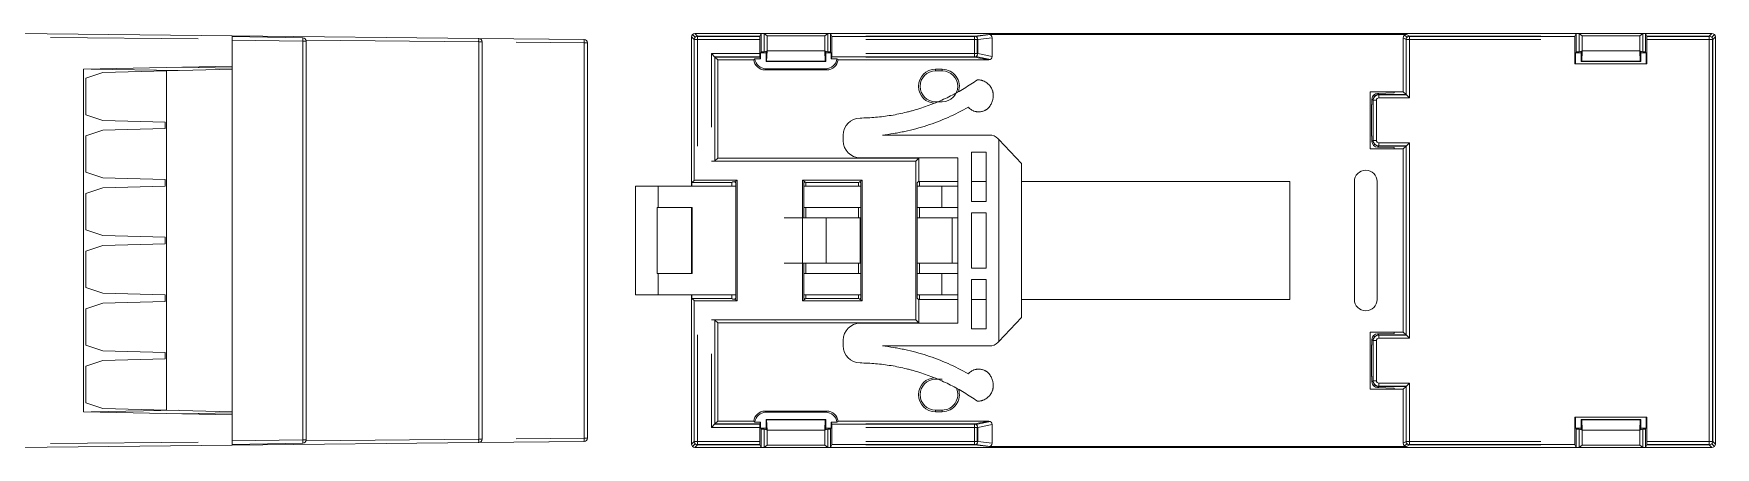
# Model space of a CAD drawing. Header units: millimetres. Extents: x 2133 to 2553, y 1029 to 1326.
# Drawn here: x 2280.3 to 2428.5, y 1117.2 to 1153.7 of the extents above; entities that cross this region are included whole.
import ezdxf

# ---------------------------------------------------------------- set-up
doc = ezdxf.new("R2010")
doc.units = ezdxf.units.MM
doc.layers.add('15', color=7, linetype='Continuous', true_color=0xffffff)

msp = doc.modelspace()

# ---------------------------------------------------------------- linework, layer by layer
at = {"layer": '15', "color": 7, "linetype": 'Continuous', "lineweight": 18}
for p, q in [((2278.815, 1153.709), (2297.815, 1153.51)), ((2297.815, 1153.51), (2319.519, 1153.282)), ((2297.815, 1153.51), (2297.815, 1153.21)), ((2297.815, 1153.439), (2304.021, 1153.33)), ((2297.815, 1153.139), (2297.815, 1153.21)), ((2297.815, 1150.833), (2297.815, 1153.21)), ((2297.815, 1153.139), (2297.815, 1150.563)), ((2304.315, 1153.03), (2304.315, 1117.887)), ((2319.519, 1153.282), (2328.819, 1153.185)), ((2319.815, 1152.983), (2319.815, 1117.935)), ((2329.115, 1152.885), (2329.115, 1118.032)), ((2338.265, 1140.259), (2338.265, 1153.409)), ((2338.265, 1153.409), (2338.265, 1140.259)), ((2344.665, 1153.709), (2338.565, 1153.709)), ((2344.415, 1153.709), (2338.565, 1153.709)), ((2344.293, 1153.175), (2344.293, 1151.943)), ((2344.298, 1153.474), (2344.415, 1153.709)), ((2344.415, 1153.709), (2344.415, 1152.009)), ((2344.927, 1153.499), (2344.665, 1153.709)), ((2344.665, 1153.709), (2350.265, 1153.709)), ((2344.665, 1153.709), (2344.665, 1152.109)), ((2344.927, 1153.499), (2350.003, 1153.499)), ((2344.927, 1152.182), (2344.927, 1153.499)), ((2350.265, 1153.709), (2350.003, 1153.499)), ((2350.003, 1152.182), (2350.003, 1153.499)), ((2416.465, 1153.709), (2350.265, 1153.709)), ((2350.265, 1152.109), (2350.265, 1153.709)), ((2350.515, 1153.709), (2350.632, 1153.474)), ((2350.515, 1152.009), (2350.515, 1153.709)), ((2416.215, 1153.709), (2350.515, 1153.709)), ((2350.637, 1153.175), (2350.637, 1151.943)), ((2363.195, 1153.474), (2364.457, 1153.639)), ((2364.457, 1153.639), (2401.267, 1153.639)), ((2364.765, 1153.341), (2364.765, 1151.693)), ((2400.967, 1153.339), (2400.967, 1148.579)), ((2416.093, 1151.044), (2416.093, 1153.175)), ((2416.215, 1153.709), (2416.098, 1153.474)), ((2416.215, 1152.009), (2416.215, 1153.709)), ((2422.065, 1153.709), (2416.465, 1153.709)), ((2416.465, 1153.709), (2416.727, 1153.499)), ((2416.465, 1152.109), (2416.465, 1153.709)), ((2416.727, 1152.182), (2416.727, 1153.499)), ((2421.803, 1153.499), (2416.727, 1153.499)), ((2421.803, 1153.499), (2422.065, 1153.709)), ((2421.803, 1152.182), (2421.803, 1153.499)), ((2428.165, 1153.709), (2422.065, 1153.709)), ((2422.065, 1153.709), (2422.065, 1152.109)), ((2422.432, 1153.474), (2422.315, 1153.709)), ((2422.315, 1153.709), (2422.315, 1152.009)), ((2428.165, 1153.709), (2422.315, 1153.709)), ((2422.437, 1153.175), (2422.437, 1151.044)), ((2428.465, 1117.509), (2428.465, 1153.409)), ((2428.465, 1117.509), (2428.465, 1153.409)), ((2340.33, 1151.644), (2340.03, 1151.943)), ((2340.33, 1151.644), (2340.577, 1151.397)), ((2343.747, 1151.397), (2340.577, 1151.397)), ((2340.577, 1142.721), (2340.577, 1151.397)), ((2343.847, 1151.496), (2343.747, 1151.397)), ((2343.847, 1151.496), (2344.347, 1151.496)), ((2344.298, 1151.644), (2344.347, 1151.496)), ((2344.347, 1152.009), (2344.84, 1152.009)), ((2344.347, 1152.009), (2344.347, 1151.496)), ((2344.665, 1152.109), (2344.415, 1152.109)), ((2344.665, 1152.109), (2344.84, 1152.151)), ((2344.84, 1151.257), (2344.84, 1152.151)), ((2344.84, 1151.257), (2344.888, 1151.271)), ((2344.84, 1151.257), (2350.09, 1151.257)), ((2344.888, 1151.271), (2344.927, 1152.182)), ((2350.042, 1151.271), (2344.888, 1151.271)), ((2344.927, 1152.182), (2350.003, 1152.182)), ((2350.003, 1152.182), (2350.042, 1151.271)), ((2350.042, 1151.271), (2350.09, 1151.257)), ((2350.09, 1152.151), (2350.265, 1152.109)), ((2350.09, 1152.151), (2350.09, 1151.257)), ((2350.09, 1152.009), (2350.583, 1152.009)), ((2350.515, 1152.109), (2350.265, 1152.109)), ((2350.583, 1151.496), (2350.583, 1152.009)), ((2350.632, 1151.644), (2350.583, 1151.496)), ((2350.583, 1151.496), (2351.083, 1151.496)), ((2351.183, 1151.397), (2351.083, 1151.496)), ((2364.459, 1151.397), (2351.183, 1151.397)), ((2364.459, 1151.397), (2363.195, 1151.644)), ((2416.64, 1152.009), (2416.147, 1152.009)), ((2416.147, 1151.044), (2416.147, 1152.009)), ((2416.465, 1152.109), (2416.215, 1152.109)), ((2416.64, 1152.151), (2416.465, 1152.109)), ((2416.64, 1152.151), (2416.64, 1151.257)), ((2416.688, 1151.271), (2416.64, 1151.257)), ((2421.89, 1151.257), (2416.64, 1151.257)), ((2416.727, 1152.182), (2416.688, 1151.271)), ((2416.688, 1151.271), (2421.842, 1151.271)), ((2421.803, 1152.182), (2416.727, 1152.182)), ((2421.842, 1151.271), (2421.803, 1152.182)), ((2421.89, 1151.257), (2421.842, 1151.271)), ((2422.065, 1152.109), (2421.89, 1152.151)), ((2421.89, 1151.257), (2421.89, 1152.151)), ((2422.383, 1152.009), (2421.89, 1152.009)), ((2422.315, 1152.109), (2422.065, 1152.109)), ((2422.383, 1152.009), (2422.383, 1151.044)), ((2297.815, 1150.833), (2284.715, 1150.559)), ((2284.715, 1120.359), (2284.715, 1150.559)), ((2286.402, 1150.264), (2284.915, 1149.765)), ((2284.915, 1146.553), (2284.915, 1149.765)), ((2285.38, 1150.573), (2293.062, 1150.439)), ((2292.015, 1150.411), (2286.402, 1150.264)), ((2292.015, 1150.411), (2297.815, 1150.563)), ((2292.015, 1150.411), (2292.015, 1120.506)), ((2293.315, 1150.739), (2297.815, 1150.66)), ((2293.315, 1150.739), (2293.315, 1150.739)), ((2297.815, 1150.563), (2297.815, 1120.354)), ((2344.74, 1150.509), (2350.19, 1150.509)), ((2344.839, 1150.609), (2350.091, 1150.609)), ((2359.765, 1150.559), (2360.365, 1150.559)), ((2359.765, 1150.419), (2360.365, 1150.419)), ((2422.437, 1151.044), (2416.093, 1151.044)), ((2398.057, 1148.579), (2398.057, 1143.539)), ((2398.057, 1148.579), (2400.165, 1148.579)), ((2400.165, 1148.469), (2398.702, 1148.434)), ((2400.165, 1148.579), (2400.967, 1148.579)), ((2400.165, 1148.469), (2400.165, 1148.579)), ((2400.967, 1148.579), (2401.214, 1148.332)), ((2401.514, 1148.032), (2401.214, 1148.332)), ((2359.765, 1147.698), (2360.365, 1147.698)), ((2398.215, 1147.46), (2398.176, 1147.459)), ((2398.215, 1147.42), (2398.176, 1147.459)), ((2398.176, 1147.459), (2398.176, 1144.659)), ((2398.215, 1147.922), (2398.215, 1147.42)), ((2286.402, 1146.053), (2284.915, 1146.553)), ((2286.402, 1146.053), (2291.915, 1145.909)), ((2291.915, 1145.329), (2286.402, 1145.184)), ((2291.915, 1145.329), (2291.915, 1145.909)), ((2286.402, 1145.184), (2284.915, 1144.685)), ((2284.915, 1144.685), (2284.915, 1141.473)), ((2351.634, 1144.259), (2351.634, 1144.757)), ((2355.081, 1144.759), (2364.534, 1144.759)), ((2365.334, 1144.368), (2365.259, 1144.447)), ((2365.334, 1126.549), (2365.334, 1144.368)), ((2365.334, 1144.368), (2367.334, 1142.259)), ((2398.215, 1144.697), (2398.176, 1144.659)), ((2398.176, 1144.659), (2398.215, 1144.658)), ((2398.215, 1144.697), (2398.215, 1144.195)), ((2400.967, 1143.539), (2401.214, 1143.786)), ((2401.514, 1144.085), (2401.214, 1143.786)), ((2340.03, 1142.459), (2358.039, 1142.459)), ((2340.33, 1142.474), (2340.577, 1142.721)), ((2358.301, 1142.721), (2340.577, 1142.721)), ((2353.134, 1142.759), (2361.734, 1142.759)), ((2358.301, 1142.721), (2358.039, 1142.459)), ((2358.039, 1142.459), (2358.039, 1128.459)), ((2358.301, 1142.721), (2358.301, 1140.695)), ((2361.734, 1142.759), (2361.734, 1128.159)), ((2362.934, 1138.909), (2362.934, 1143.259)), ((2362.934, 1143.259), (2364.234, 1143.259)), ((2364.234, 1138.909), (2364.234, 1143.259)), ((2367.334, 1142.259), (2367.334, 1128.659)), ((2400.165, 1143.539), (2398.057, 1143.539)), ((2398.702, 1143.684), (2400.165, 1143.648)), ((2400.165, 1143.648), (2400.165, 1143.539)), ((2400.967, 1143.539), (2400.165, 1143.539)), ((2400.967, 1143.539), (2400.967, 1127.379)), ((2284.915, 1141.473), (2286.402, 1140.973)), ((2286.402, 1140.973), (2291.915, 1140.829)), ((2291.915, 1140.249), (2291.915, 1140.829)), ((2338.499, 1140.762), (2338.3, 1140.562)), ((2342.291, 1140.772), (2338.799, 1140.772)), ((2342.291, 1140.772), (2342.087, 1140.636)), ((2342.291, 1130.146), (2342.291, 1140.772)), ((2348.039, 1130.146), (2348.039, 1140.772)), ((2353.291, 1140.772), (2348.039, 1140.772)), ((2348.039, 1140.772), (2348.242, 1140.636)), ((2353.291, 1140.772), (2353.087, 1140.636)), ((2353.291, 1130.146), (2353.291, 1140.772)), ((2284.915, 1139.605), (2286.402, 1140.104)), ((2284.915, 1136.393), (2284.915, 1139.605)), ((2291.915, 1140.249), (2286.402, 1140.104)), ((2333.334, 1130.659), (2333.334, 1140.259)), ((2333.334, 1140.259), (2335.334, 1140.259)), ((2342.176, 1140.259), (2335.334, 1140.259)), ((2338.3, 1140.562), (2341.831, 1140.562)), ((2338.3, 1140.562), (2338.3, 1140.259)), ((2341.831, 1140.562), (2341.905, 1140.636)), ((2341.831, 1140.562), (2341.831, 1140.259)), ((2342.087, 1140.636), (2341.905, 1140.636)), ((2342.175, 1140.548), (2342.087, 1140.636)), ((2342.175, 1140.548), (2342.175, 1130.369)), ((2348.154, 1140.548), (2348.242, 1140.636)), ((2348.154, 1140.548), (2348.154, 1137.459)), ((2353.175, 1140.259), (2348.154, 1140.259)), ((2348.354, 1140.562), (2348.242, 1140.636)), ((2348.354, 1140.562), (2352.976, 1140.562)), ((2348.354, 1140.562), (2348.354, 1140.259)), ((2352.976, 1140.562), (2353.087, 1140.636)), ((2352.976, 1140.562), (2352.976, 1140.259)), ((2353.175, 1140.548), (2353.087, 1140.636)), ((2353.175, 1140.548), (2353.175, 1130.369)), ((2358.301, 1140.695), (2358.154, 1140.548)), ((2358.154, 1140.548), (2358.154, 1130.369)), ((2360.334, 1140.259), (2358.154, 1140.259)), ((2358.301, 1140.659), (2358.301, 1140.695)), ((2358.301, 1140.659), (2361.734, 1140.659)), ((2358.354, 1140.659), (2358.354, 1140.259)), ((2360.334, 1140.259), (2361.734, 1140.259)), ((2360.334, 1138.359), (2360.334, 1140.259)), ((2362.934, 1140.659), (2364.234, 1140.659)), ((2367.334, 1140.659), (2390.965, 1140.659)), ((2390.965, 1130.259), (2390.965, 1140.659)), ((2396.665, 1130.259), (2396.665, 1140.659)), ((2398.665, 1140.659), (2398.665, 1130.259)), ((2335.234, 1138.359), (2335.234, 1132.559)), ((2335.334, 1138.359), (2335.234, 1138.359)), ((2338.334, 1138.359), (2335.334, 1138.359)), ((2338.265, 1132.559), (2338.265, 1138.358)), ((2338.265, 1138.358), (2338.265, 1132.559)), ((2338.3, 1138.359), (2338.3, 1132.559)), ((2338.334, 1132.559), (2338.334, 1138.359)), ((2353.175, 1138.359), (2348.154, 1138.359)), ((2348.354, 1138.359), (2348.354, 1137.459)), ((2352.976, 1138.359), (2352.976, 1137.459)), ((2360.334, 1138.359), (2358.154, 1138.359)), ((2358.354, 1138.359), (2358.354, 1137.459)), ((2360.334, 1138.359), (2361.734, 1138.359)), ((2364.234, 1138.909), (2362.934, 1138.909)), ((2364.234, 1137.909), (2362.934, 1137.909)), ((2362.934, 1133.009), (2362.934, 1137.909)), ((2364.234, 1133.009), (2364.234, 1137.909)), ((2284.915, 1136.393), (2286.402, 1135.893)), ((2350.146, 1137.459), (2346.434, 1137.459)), ((2350.146, 1137.459), (2350.146, 1133.459)), ((2353.134, 1137.459), (2350.146, 1137.459)), ((2353.175, 1137.459), (2353.134, 1137.459)), ((2353.134, 1133.459), (2353.134, 1137.459)), ((2361.234, 1137.459), (2358.154, 1137.459)), ((2361.234, 1133.459), (2361.234, 1137.459)), ((2361.234, 1137.459), (2361.734, 1137.459)), ((2286.402, 1135.024), (2284.915, 1134.525)), ((2286.402, 1135.893), (2291.915, 1135.749)), ((2291.915, 1135.169), (2286.402, 1135.024)), ((2291.915, 1135.169), (2291.915, 1135.749)), ((2284.915, 1134.525), (2284.915, 1131.313)), ((2350.146, 1133.459), (2346.434, 1133.459)), ((2348.154, 1133.459), (2348.154, 1130.369)), ((2348.354, 1133.459), (2348.354, 1132.559)), ((2353.134, 1133.459), (2350.146, 1133.459)), ((2352.976, 1133.459), (2352.976, 1132.559)), ((2353.175, 1133.459), (2353.134, 1133.459)), ((2361.234, 1133.459), (2358.154, 1133.459)), ((2358.354, 1133.459), (2358.354, 1132.559)), ((2361.234, 1133.459), (2361.734, 1133.459)), ((2335.334, 1132.559), (2335.234, 1132.559)), ((2338.334, 1132.559), (2335.334, 1132.559)), ((2353.175, 1132.559), (2348.154, 1132.559)), ((2360.334, 1132.559), (2358.154, 1132.559)), ((2360.334, 1132.559), (2360.334, 1130.659)), ((2360.334, 1132.559), (2361.734, 1132.559)), ((2364.234, 1133.009), (2362.934, 1133.009)), ((2364.234, 1132.009), (2362.934, 1132.009)), ((2362.934, 1132.009), (2362.934, 1127.659)), ((2364.234, 1132.009), (2364.234, 1127.659)), ((2284.915, 1131.313), (2286.402, 1130.813)), ((2291.915, 1130.669), (2286.402, 1130.813)), ((2291.915, 1130.089), (2291.915, 1130.669)), ((2333.334, 1130.659), (2335.334, 1130.659)), ((2342.176, 1130.659), (2335.334, 1130.659)), ((2338.265, 1117.509), (2338.265, 1130.659)), ((2338.265, 1130.659), (2338.265, 1117.509)), ((2338.3, 1130.659), (2338.3, 1130.355)), ((2341.831, 1130.659), (2341.831, 1130.355)), ((2353.175, 1130.659), (2348.154, 1130.659)), ((2348.354, 1130.659), (2348.354, 1130.355)), ((2352.976, 1130.659), (2352.976, 1130.355)), ((2360.334, 1130.659), (2358.154, 1130.659)), ((2358.354, 1130.659), (2358.354, 1130.259)), ((2360.334, 1130.659), (2361.734, 1130.659)), ((2286.402, 1129.944), (2284.915, 1129.445)), ((2284.915, 1129.445), (2284.915, 1126.233)), ((2286.402, 1129.944), (2291.915, 1130.089)), ((2338.3, 1130.355), (2341.831, 1130.355)), ((2338.499, 1130.156), (2338.3, 1130.355)), ((2342.291, 1130.146), (2338.799, 1130.146)), ((2341.831, 1130.355), (2341.905, 1130.281)), ((2342.087, 1130.281), (2341.905, 1130.281)), ((2342.175, 1130.369), (2342.087, 1130.281)), ((2342.087, 1130.281), (2342.291, 1130.146)), ((2348.039, 1130.146), (2348.242, 1130.281)), ((2353.291, 1130.146), (2348.039, 1130.146)), ((2348.154, 1130.369), (2348.242, 1130.281)), ((2348.354, 1130.355), (2348.242, 1130.281)), ((2348.354, 1130.355), (2352.976, 1130.355)), ((2352.976, 1130.355), (2353.087, 1130.281)), ((2353.175, 1130.369), (2353.087, 1130.281)), ((2353.087, 1130.281), (2353.291, 1130.146)), ((2358.154, 1130.369), (2358.301, 1130.222)), ((2358.301, 1130.222), (2358.301, 1130.259)), ((2358.301, 1130.259), (2361.734, 1130.259)), ((2358.301, 1130.222), (2358.301, 1128.197)), ((2362.934, 1130.259), (2364.234, 1130.259)), ((2367.334, 1130.259), (2390.965, 1130.259)), ((2340.03, 1128.459), (2358.039, 1128.459)), ((2340.33, 1128.444), (2340.577, 1128.197)), ((2340.577, 1119.521), (2340.577, 1128.197)), ((2358.301, 1128.197), (2340.577, 1128.197)), ((2353.134, 1128.159), (2361.734, 1128.159)), ((2358.301, 1128.197), (2358.039, 1128.459)), ((2362.934, 1127.659), (2364.234, 1127.659)), ((2365.334, 1126.549), (2367.334, 1128.659)), ((2284.915, 1126.233), (2286.402, 1125.733)), ((2351.634, 1126.659), (2351.634, 1126.16)), ((2355.081, 1126.159), (2364.534, 1126.159)), ((2365.334, 1126.549), (2365.259, 1126.471)), ((2398.057, 1127.379), (2400.165, 1127.379)), ((2398.057, 1127.379), (2398.057, 1122.339)), ((2398.215, 1126.26), (2398.176, 1126.259)), ((2398.176, 1126.259), (2398.176, 1123.459)), ((2398.215, 1126.22), (2398.176, 1126.259)), ((2398.215, 1126.722), (2398.215, 1126.22)), ((2400.165, 1127.269), (2398.702, 1127.234)), ((2400.165, 1127.379), (2400.967, 1127.379)), ((2400.165, 1127.269), (2400.165, 1127.379)), ((2400.967, 1127.379), (2401.214, 1127.132)), ((2401.514, 1126.832), (2401.214, 1127.132)), ((2286.402, 1124.864), (2284.915, 1124.365)), ((2291.915, 1125.589), (2286.402, 1125.733)), ((2286.402, 1124.864), (2291.915, 1125.009)), ((2291.915, 1125.009), (2291.915, 1125.589)), ((2284.915, 1124.365), (2284.915, 1121.153)), ((2360.365, 1123.219), (2359.765, 1123.219)), ((2398.215, 1123.497), (2398.176, 1123.459)), ((2398.176, 1123.459), (2398.215, 1123.458)), ((2398.215, 1123.497), (2398.215, 1122.995)), ((2400.165, 1122.339), (2398.057, 1122.339)), ((2398.702, 1122.484), (2400.165, 1122.448)), ((2400.165, 1122.448), (2400.165, 1122.339)), ((2400.967, 1122.339), (2400.165, 1122.339)), ((2400.967, 1122.339), (2401.214, 1122.586)), ((2400.967, 1122.339), (2400.967, 1117.578)), ((2401.514, 1122.885), (2401.214, 1122.586)), ((2297.815, 1120.084), (2284.715, 1120.359)), ((2284.915, 1121.153), (2286.402, 1120.653)), ((2285.38, 1120.345), (2293.062, 1120.479)), ((2286.402, 1120.653), (2292.015, 1120.506)), ((2297.815, 1120.354), (2292.015, 1120.506)), ((2293.315, 1120.179), (2297.815, 1120.258)), ((2293.315, 1120.178), (2293.315, 1120.179)), ((2297.815, 1120.354), (2297.815, 1117.779)), ((2297.815, 1117.708), (2297.815, 1120.084)), ((2350.19, 1120.408), (2344.74, 1120.408)), ((2344.839, 1120.309), (2350.091, 1120.309)), ((2359.765, 1120.498), (2360.365, 1120.498)), ((2359.765, 1120.359), (2360.365, 1120.359)), ((2340.03, 1118.974), (2340.33, 1119.274)), ((2340.33, 1119.274), (2340.577, 1119.521)), ((2343.747, 1119.521), (2340.577, 1119.521)), ((2343.847, 1119.421), (2343.747, 1119.521)), ((2343.847, 1119.421), (2344.347, 1119.421)), ((2344.293, 1117.743), (2344.293, 1118.974)), ((2344.347, 1119.421), (2344.298, 1119.274)), ((2344.347, 1118.909), (2344.347, 1119.421)), ((2344.347, 1118.909), (2344.84, 1118.909)), ((2344.415, 1117.209), (2344.415, 1118.909)), ((2344.415, 1118.809), (2344.665, 1118.809)), ((2344.665, 1118.809), (2344.84, 1118.767)), ((2344.665, 1117.209), (2344.665, 1118.809)), ((2344.84, 1119.66), (2344.84, 1118.767)), ((2344.84, 1119.66), (2344.888, 1119.647)), ((2344.84, 1119.66), (2350.09, 1119.66)), ((2344.888, 1119.647), (2344.927, 1118.736)), ((2350.042, 1119.647), (2344.888, 1119.647)), ((2344.927, 1118.736), (2350.003, 1118.736)), ((2344.927, 1118.736), (2344.927, 1117.418)), ((2350.003, 1118.736), (2350.042, 1119.647)), ((2350.003, 1118.736), (2350.003, 1117.418)), ((2350.042, 1119.647), (2350.09, 1119.66)), ((2350.09, 1118.767), (2350.09, 1119.66)), ((2350.09, 1118.909), (2350.583, 1118.909)), ((2350.09, 1118.767), (2350.265, 1118.809)), ((2350.265, 1118.809), (2350.515, 1118.809)), ((2350.265, 1118.809), (2350.265, 1117.209)), ((2350.515, 1118.909), (2350.515, 1117.209)), ((2350.583, 1119.421), (2351.083, 1119.421)), ((2350.632, 1119.274), (2350.583, 1119.421)), ((2350.583, 1119.421), (2350.583, 1118.909)), ((2350.637, 1118.974), (2350.637, 1117.743)), ((2351.183, 1119.521), (2351.083, 1119.421)), ((2364.459, 1119.521), (2351.183, 1119.521)), ((2363.195, 1119.274), (2364.459, 1119.521)), ((2364.765, 1117.576), (2364.765, 1119.225)), ((2416.093, 1117.743), (2416.093, 1119.873)), ((2422.437, 1119.873), (2416.093, 1119.873)), ((2416.147, 1119.873), (2416.147, 1118.909)), ((2416.64, 1118.909), (2416.147, 1118.909)), ((2416.215, 1118.909), (2416.215, 1117.209)), ((2416.215, 1118.809), (2416.465, 1118.809)), ((2416.64, 1118.767), (2416.465, 1118.809)), ((2416.465, 1118.809), (2416.465, 1117.209)), ((2421.89, 1119.66), (2416.64, 1119.66)), ((2416.64, 1118.767), (2416.64, 1119.66)), ((2416.688, 1119.647), (2416.64, 1119.66)), ((2416.727, 1118.736), (2416.688, 1119.647)), ((2416.688, 1119.647), (2421.842, 1119.647)), ((2416.727, 1118.736), (2416.727, 1117.418)), ((2421.803, 1118.736), (2416.727, 1118.736)), ((2421.842, 1119.647), (2421.803, 1118.736)), ((2421.803, 1118.736), (2421.803, 1117.418)), ((2421.89, 1119.66), (2421.842, 1119.647)), ((2421.89, 1119.66), (2421.89, 1118.767)), ((2422.383, 1118.909), (2421.89, 1118.909)), ((2422.065, 1118.809), (2421.89, 1118.767)), ((2422.065, 1117.209), (2422.065, 1118.809)), ((2422.065, 1118.809), (2422.315, 1118.809)), ((2422.315, 1117.209), (2422.315, 1118.909)), ((2422.383, 1118.909), (2422.383, 1119.873)), ((2422.437, 1117.743), (2422.437, 1119.873)), ((2297.815, 1117.408), (2278.815, 1117.209)), ((2297.815, 1117.708), (2297.815, 1117.779)), ((2297.815, 1117.708), (2297.815, 1117.408)), ((2319.519, 1117.635), (2297.815, 1117.408)), ((2304.021, 1117.587), (2297.815, 1117.479)), ((2328.819, 1117.732), (2319.519, 1117.635)), ((2338.565, 1117.209), (2344.665, 1117.209)), ((2338.565, 1117.209), (2344.415, 1117.209)), ((2344.298, 1117.443), (2344.415, 1117.209)), ((2344.927, 1117.418), (2344.665, 1117.209)), ((2344.665, 1117.209), (2350.265, 1117.209)), ((2344.927, 1117.418), (2350.003, 1117.418)), ((2350.265, 1117.209), (2350.003, 1117.418)), ((2350.265, 1117.209), (2416.465, 1117.209)), ((2350.515, 1117.209), (2350.632, 1117.443)), ((2350.515, 1117.209), (2416.215, 1117.209)), ((2364.457, 1117.279), (2363.195, 1117.443)), ((2364.457, 1117.279), (2401.267, 1117.279)), ((2416.215, 1117.209), (2416.098, 1117.443)), ((2416.465, 1117.209), (2416.727, 1117.418)), ((2422.065, 1117.209), (2416.465, 1117.209)), ((2421.803, 1117.418), (2416.727, 1117.418)), ((2421.803, 1117.418), (2422.065, 1117.209)), ((2422.065, 1117.209), (2428.165, 1117.209)), ((2422.432, 1117.443), (2422.315, 1117.209)), ((2422.315, 1117.209), (2428.165, 1117.209))]:
    msp.add_line(p, q, dxfattribs=at)
at = {"layer": '15', "color": 7, "linetype": 'Continuous', "lineweight": 13}
for p, q in [((2294.816, 1153.241), (2281.815, 1153.377)), ((2297.815, 1153.51), (2319.519, 1153.282)), ((2297.815, 1153.439), (2304.021, 1153.33)), ((2304.021, 1153.03), (2297.815, 1153.139)), ((2304.021, 1117.887), (2304.021, 1153.03)), ((2304.315, 1153.03), (2304.021, 1153.03)), ((2319.52, 1152.983), (2304.294, 1153.142)), ((2304.315, 1117.887), (2304.315, 1153.03)), ((2319.52, 1152.983), (2319.815, 1152.983)), ((2319.52, 1117.935), (2319.52, 1152.983)), ((2319.522, 1153.282), (2328.819, 1153.185)), ((2319.815, 1117.935), (2319.815, 1152.983)), ((2328.821, 1152.885), (2322.815, 1152.948)), ((2328.821, 1118.032), (2328.821, 1152.885)), ((2329.115, 1152.885), (2328.821, 1152.885)), ((2329.115, 1118.032), (2329.115, 1152.885)), ((2338.499, 1153.175), (2338.265, 1153.409)), ((2338.587, 1153.386), (2338.353, 1153.621)), ((2338.499, 1143.762), (2338.499, 1153.175)), ((2338.799, 1153.175), (2338.499, 1153.175)), ((2338.509, 1153.175), (2338.509, 1140.764)), ((2338.565, 1153.709), (2338.799, 1153.474)), ((2338.799, 1153.474), (2344.298, 1153.474)), ((2338.799, 1153.175), (2338.799, 1153.474)), ((2344.297, 1153.464), (2338.799, 1153.464)), ((2344.293, 1153.175), (2338.799, 1153.175)), ((2338.799, 1153.175), (2338.799, 1143.772)), ((2363.195, 1153.464), (2350.633, 1153.464)), ((2353.632, 1153.474), (2363.195, 1153.474)), ((2363.195, 1153.175), (2353.637, 1153.175)), ((2363.195, 1153.175), (2363.195, 1153.474)), ((2363.485, 1153.175), (2363.195, 1153.175)), ((2363.195, 1151.943), (2363.195, 1153.175)), ((2364.579, 1153.615), (2363.309, 1153.449)), ((2363.425, 1151.943), (2363.425, 1153.175)), ((2364.765, 1153.341), (2363.485, 1153.175)), ((2363.485, 1153.175), (2363.485, 1151.943)), ((2401.214, 1153.175), (2400.967, 1153.339)), ((2401.32, 1153.403), (2401.073, 1153.568)), ((2401.214, 1148.332), (2401.214, 1153.175)), ((2401.514, 1153.175), (2401.214, 1153.175)), ((2401.229, 1153.175), (2401.229, 1148.317)), ((2401.267, 1153.639), (2401.514, 1153.474)), ((2401.514, 1153.175), (2401.514, 1153.474)), ((2401.514, 1153.474), (2413.098, 1153.474)), ((2416.097, 1153.464), (2401.514, 1153.464)), ((2413.093, 1153.175), (2401.514, 1153.175)), ((2401.514, 1153.175), (2401.514, 1148.032)), ((2422.432, 1153.474), (2427.931, 1153.474)), ((2427.931, 1153.464), (2422.433, 1153.464)), ((2427.931, 1153.175), (2422.437, 1153.175)), ((2427.931, 1153.474), (2428.165, 1153.709)), ((2427.931, 1153.175), (2427.931, 1153.474)), ((2427.931, 1153.175), (2428.231, 1153.175)), ((2427.931, 1117.743), (2427.931, 1153.175)), ((2428.143, 1153.386), (2428.377, 1153.621)), ((2428.22, 1153.175), (2428.22, 1117.743)), ((2428.465, 1153.409), (2428.231, 1153.175)), ((2428.231, 1153.175), (2428.231, 1117.743)), ((2340.03, 1145.459), (2340.03, 1151.943)), ((2340.03, 1151.943), (2344.293, 1151.943)), ((2340.315, 1151.659), (2344.296, 1151.659)), ((2340.315, 1142.47), (2340.315, 1151.659)), ((2344.298, 1151.644), (2340.33, 1151.644)), ((2340.33, 1151.644), (2340.33, 1145.474)), ((2350.634, 1151.659), (2363.195, 1151.659)), ((2363.195, 1151.644), (2353.632, 1151.644)), ((2353.637, 1151.943), (2363.195, 1151.943)), ((2363.485, 1151.943), (2363.195, 1151.943)), ((2363.195, 1151.943), (2363.195, 1151.644)), ((2363.326, 1151.678), (2364.599, 1151.429)), ((2363.485, 1151.943), (2364.765, 1151.693)), ((2344.839, 1150.609), (2344.74, 1150.509)), ((2350.19, 1150.509), (2350.091, 1150.609)), ((2359.765, 1150.559), (2359.765, 1150.419)), ((2360.365, 1150.419), (2360.365, 1150.559)), ((2398.357, 1148.279), (2398.451, 1148.185)), ((2398.702, 1148.434), (2398.804, 1148.332)), ((2398.804, 1148.332), (2401.214, 1148.332)), ((2398.804, 1148.032), (2398.804, 1148.332)), ((2398.804, 1148.317), (2401.229, 1148.317)), ((2398.305, 1147.832), (2398.215, 1147.922)), ((2398.604, 1147.832), (2398.305, 1147.832)), ((2398.305, 1144.285), (2398.305, 1147.832)), ((2398.319, 1147.832), (2398.319, 1144.285)), ((2398.604, 1147.832), (2398.604, 1144.285)), ((2401.514, 1148.032), (2398.804, 1148.032)), ((2398.215, 1144.195), (2398.305, 1144.285)), ((2398.604, 1144.285), (2398.305, 1144.285)), ((2398.451, 1143.932), (2398.357, 1143.839)), ((2398.804, 1143.786), (2398.702, 1143.684)), ((2398.804, 1144.085), (2401.514, 1144.085)), ((2398.804, 1144.085), (2398.804, 1143.786)), ((2398.804, 1143.801), (2401.229, 1143.801)), ((2401.214, 1143.786), (2398.804, 1143.786)), ((2401.214, 1127.132), (2401.214, 1143.786)), ((2401.229, 1143.801), (2401.229, 1127.117)), ((2401.514, 1144.085), (2401.514, 1126.832)), ((2333.334, 1140.259), (2333.334, 1130.659)), ((2335.334, 1140.259), (2335.334, 1138.359)), ((2335.334, 1132.559), (2335.334, 1130.659)), ((2338.509, 1130.153), (2338.509, 1117.743)), ((2340.315, 1119.259), (2340.315, 1128.448)), ((2338.499, 1117.743), (2338.499, 1127.156)), ((2338.799, 1127.146), (2338.799, 1117.743)), ((2398.305, 1126.632), (2398.215, 1126.722)), ((2398.305, 1123.085), (2398.305, 1126.632)), ((2398.604, 1126.632), (2398.305, 1126.632)), ((2398.319, 1126.632), (2398.319, 1123.085)), ((2398.357, 1127.079), (2398.451, 1126.985)), ((2398.604, 1126.632), (2398.604, 1123.085)), ((2398.702, 1127.234), (2398.804, 1127.132)), ((2398.804, 1127.132), (2401.214, 1127.132)), ((2398.804, 1126.832), (2398.804, 1127.132)), ((2398.804, 1127.117), (2401.229, 1127.117)), ((2401.514, 1126.832), (2398.804, 1126.832)), ((2340.03, 1118.974), (2340.03, 1125.459)), ((2340.33, 1125.444), (2340.33, 1119.274)), ((2398.215, 1122.995), (2398.305, 1123.085)), ((2398.604, 1123.085), (2398.305, 1123.085)), ((2398.451, 1122.732), (2398.357, 1122.639)), ((2398.804, 1122.586), (2398.702, 1122.484)), ((2398.804, 1122.885), (2401.514, 1122.885)), ((2398.804, 1122.885), (2398.804, 1122.586)), ((2398.804, 1122.601), (2401.229, 1122.601)), ((2401.214, 1122.586), (2398.804, 1122.586)), ((2401.214, 1117.743), (2401.214, 1122.586)), ((2401.229, 1122.601), (2401.229, 1117.743)), ((2401.514, 1122.885), (2401.514, 1117.743)), ((2344.74, 1120.408), (2344.839, 1120.309)), ((2350.091, 1120.309), (2350.19, 1120.408)), ((2359.765, 1120.498), (2359.765, 1120.359)), ((2360.365, 1120.359), (2360.365, 1120.498)), ((2344.293, 1118.974), (2340.03, 1118.974)), ((2340.315, 1119.259), (2344.296, 1119.259)), ((2340.33, 1119.274), (2344.298, 1119.274)), ((2363.195, 1119.259), (2350.634, 1119.259)), ((2353.632, 1119.274), (2363.195, 1119.274)), ((2363.195, 1118.974), (2353.637, 1118.974)), ((2363.195, 1119.274), (2363.195, 1118.974)), ((2363.195, 1117.743), (2363.195, 1118.974)), ((2363.195, 1118.974), (2363.485, 1118.974)), ((2364.599, 1119.488), (2363.326, 1119.239)), ((2363.425, 1118.974), (2363.425, 1117.743)), ((2364.765, 1119.225), (2363.485, 1118.974)), ((2363.485, 1118.974), (2363.485, 1117.743)), ((2278.815, 1117.209), (2297.815, 1117.408)), ((2281.815, 1117.54), (2294.816, 1117.676)), ((2297.815, 1117.779), (2304.021, 1117.887)), ((2297.815, 1117.408), (2319.519, 1117.635)), ((2297.815, 1117.479), (2304.021, 1117.587)), ((2304.315, 1117.887), (2304.021, 1117.887)), ((2304.294, 1117.776), (2319.52, 1117.935)), ((2319.52, 1117.935), (2319.815, 1117.935)), ((2319.522, 1117.635), (2328.819, 1117.732)), ((2322.815, 1117.969), (2328.821, 1118.032)), ((2329.115, 1118.032), (2328.821, 1118.032)), ((2338.265, 1117.509), (2338.499, 1117.743)), ((2338.587, 1117.531), (2338.353, 1117.297)), ((2338.499, 1117.743), (2338.799, 1117.743)), ((2338.799, 1117.443), (2338.565, 1117.209)), ((2338.799, 1117.743), (2344.293, 1117.743)), ((2338.799, 1117.443), (2338.799, 1117.743)), ((2338.799, 1117.453), (2344.297, 1117.453)), ((2344.298, 1117.443), (2338.799, 1117.443)), ((2350.633, 1117.453), (2363.195, 1117.453)), ((2363.195, 1117.443), (2353.632, 1117.443)), ((2353.637, 1117.743), (2363.195, 1117.743)), ((2363.195, 1117.443), (2363.195, 1117.743)), ((2363.195, 1117.743), (2363.485, 1117.743)), ((2364.579, 1117.303), (2363.309, 1117.468)), ((2363.485, 1117.743), (2364.765, 1117.576)), ((2400.967, 1117.578), (2401.214, 1117.743)), ((2401.32, 1117.514), (2401.073, 1117.349)), ((2401.514, 1117.743), (2401.214, 1117.743)), ((2401.514, 1117.443), (2401.267, 1117.279)), ((2401.514, 1117.743), (2413.093, 1117.743)), ((2401.514, 1117.743), (2401.514, 1117.443)), ((2401.514, 1117.453), (2416.097, 1117.453)), ((2413.098, 1117.443), (2401.514, 1117.443)), ((2427.931, 1117.443), (2422.432, 1117.443)), ((2422.433, 1117.453), (2427.931, 1117.453)), ((2422.437, 1117.743), (2427.931, 1117.743)), ((2427.931, 1117.743), (2427.931, 1117.443)), ((2427.931, 1117.743), (2428.231, 1117.743)), ((2428.165, 1117.209), (2427.931, 1117.443)), ((2428.143, 1117.531), (2428.377, 1117.297)), ((2428.231, 1117.743), (2428.465, 1117.509))]:
    msp.add_line(p, q, dxfattribs=at)
at = {"layer": '15', "color": 7, "linetype": 'Continuous', "lineweight": 18}
for centre, radius, start, end in [((2304.015, 1153.03), 0.3, 0, 89), ((2319.515, 1152.983), 0.3, 0, 89.4), ((2328.815, 1152.885), 0.3, 0, 89.4), ((2359.765, 1149.059), 1.5, 90, 270), ((2359.765, 1149.059), 1.36, 90, 270), ((2360.365, 1149.059), 1.5, 341.0578, 90), ((2360.365, 1149.059), 1.36, 270, 90), ((2353.134, 1144.757), 1.5, 90.66317, 180), ((2353.134, 1144.259), 1.5, 180, 270), ((2364.534, 1143.759), 1, 43.47181, 90), ((2397.665, 1140.659), 1, 0, 180), ((2397.665, 1130.259), 1, 180, 0), ((2353.134, 1126.659), 1.5, 90, 180), ((2353.134, 1126.16), 1.5, 180, 269.33683), ((2364.534, 1127.159), 1, 270, 316.52819), ((2359.765, 1121.859), 1.5, 90, 270), ((2359.765, 1121.859), 1.36, 90, 270), ((2360.365, 1121.859), 1.36, 270, 24.55875), ((2360.365, 1121.859), 1.5, 270, 18.51752), ((2304.015, 1117.887), 0.3, 271, 0), ((2319.515, 1117.935), 0.3, 270.6, 0), ((2328.815, 1118.032), 0.3, 270.6, 0)]:
    msp.add_arc(centre, radius, start, end, dxfattribs=at)
at = {"layer": '15', "color": 7, "linetype": 'Continuous', "lineweight": 13}
for centre, major_axis, ratio, start_param, end_param in [((2304.015, 1153.03), (-0.005, -0.3), 0.0174497, 1.5711009, 3.1415927), ((2319.515, 1152.983), (-0.003, -0.3), 0.0139614, 1.5709425, 3.1415927), ((2328.815, 1152.885), (-0.003, -0.3), 0.0174514, 1.5709791, 3.1415927), ((2338.799, 1153.175), (-0.212, -0.212), 0.9987828, 3.9275998, 5.4971782), ((2363.195, 1153.175), (0.039, -0.297), 0.9653768, 1.4456402, 3.0074037), ((2401.514, 1153.175), (0.166, 0.25), 0.9980229, 0.5886817, 2.1576515), ((2427.931, 1153.175), (-0.212, 0.212), 0.9987828, 3.9275998, 5.4971782), ((2363.195, 1151.943), (0.058, 0.294), 0.9646906, 3.3416285, 4.8988789), ((2398.804, 1147.832), (0.354, 0.354), 0.9994559, 0.7867677, 2.354825), ((2398.82, 1147.816), (0.355, -0.355), 0.9972647, 2.3873279, 3.8958574), ((2398.804, 1147.832), (0.142, -0.142), 0.9972647, 2.357564, 3.9256213), ((2398.804, 1144.286), (-0.354, 0.354), 0.9994559, 0.7867677, 2.354825), ((2398.82, 1144.301), (0.355, 0.355), 0.9972647, 2.3873279, 3.8958574), ((2398.804, 1144.286), (0.142, 0.142), 0.9972647, 2.357564, 3.9256213), ((2398.804, 1126.632), (0.354, 0.354), 0.9994559, 0.7867677, 2.354825), ((2398.82, 1126.616), (0.355, -0.355), 0.9972647, 2.3873279, 3.8958574), ((2398.804, 1126.632), (0.142, -0.142), 0.9972647, 2.357564, 3.9256213), ((2398.804, 1123.086), (-0.354, 0.354), 0.9994559, 0.7867677, 2.354825), ((2398.82, 1123.101), (0.355, 0.355), 0.9972647, 2.3873279, 3.8958574), ((2398.804, 1123.086), (0.142, 0.142), 0.9972647, 2.357564, 3.9256213), ((2363.195, 1118.974), (-0.058, 0.294), 0.9646906, 4.5258991, 6.0831494), ((2304.015, 1117.887), (0.005, -0.3), 0.0174497, 0, 1.5704917), ((2319.515, 1117.935), (0.003, -0.3), 0.0139614, 0, 1.5706501), ((2328.815, 1118.032), (0.003, -0.3), 0.0174514, 0, 1.5706136), ((2338.799, 1117.743), (0.212, -0.212), 0.9987828, 3.9275998, 5.4971782), ((2363.195, 1117.743), (-0.039, -0.297), 0.9653768, 0.134189, 1.6959525), ((2401.514, 1117.743), (0.166, -0.25), 0.9980229, 4.1255338, 5.6945036), ((2427.931, 1117.743), (0.212, 0.212), 0.9987828, 3.9275998, 5.4971782)]:
    msp.add_ellipse(centre, major_axis=major_axis, ratio=ratio, start_param=start_param, end_param=end_param, dxfattribs=at)
at = {"layer": '15', "color": 7, "linetype": 'Continuous', "lineweight": 18}
for centre, major_axis, ratio, start_param, end_param in [((2338.565, 1153.409), (0.257, -0.154), 0.9997929, 2.1112804, 3.6818921), ((2338.565, 1153.409), (-0.212, 0.212), 0.9987828, 5.4983961, 7.0679745), ((2344.298, 1153.175), (0, 0.3), 0.0174551, 0.0349066, 1.5707963), ((2350.632, 1153.175), (0, 0.3), 0.0174551, 4.712389, 6.2482787), ((2364.454, 1153.339), (0.308, 0.04), 0.9653768, 6.1580291, 7.7197927), ((2401.267, 1153.339), (-0.25, 0.167), 0.9980229, 5.3010707, 6.8700405), ((2416.098, 1153.175), (0, 0.3), 0.0174551, 0.0349066, 1.5707963), ((2422.432, 1153.175), (0, 0.3), 0.0174551, 4.712389, 6.2482787), ((2428.165, 1153.409), (0.257, 0.154), 0.9997929, 5.7428859, 7.3134975), ((2428.165, 1153.409), (0.212, 0.212), 0.9987828, 5.4983961, 7.0679745), ((2344.742, 1151.51), (0.709, 0.709), 0.9972647, 2.4686931, 3.9256213), ((2344.842, 1151.61), (0.709, 0.709), 0.9972647, 2.4686931, 3.9256213), ((2344.298, 1151.943), (0, 0.3), 0.0174551, 1.5707963, 3.0892328), ((2350.088, 1151.61), (0.709, -0.709), 0.9972647, 5.4991567, 6.9560848), ((2350.188, 1151.51), (0.709, -0.709), 0.9972647, 5.4991567, 6.9560848), ((2350.632, 1151.943), (0, 0.3), 0.0174551, 3.1939525, 4.712389), ((2364.454, 1151.697), (0.305, -0.06), 0.9646906, 4.9124249, 6.4696752), ((2398.704, 1147.933), (0.176, 0.471), 0.968273, 0.370404, 1.9384612), ((2398.704, 1144.185), (-0.176, 0.471), 0.968273, 1.2031314, 2.7711887), ((2340.03, 1142.474), (-0.3, 0), 0.0524078, 1.5707963, 3.0892328), ((2338.799, 1140.761), (-0.3, 0), 0.0349208, 4.712389, 6.2482787), ((2338.799, 1130.156), (-0.3, 0), 0.0349208, 0.0349066, 1.5707963), ((2340.03, 1128.443), (-0.3, 0), 0.0524078, 3.1939525, 4.712389), ((2398.704, 1126.733), (0.176, 0.471), 0.968273, 0.370404, 1.9384612), ((2398.704, 1122.985), (-0.176, 0.471), 0.968273, 1.2031314, 2.7711887), ((2344.742, 1119.407), (-0.709, 0.709), 0.9972647, 5.4991567, 6.9560848), ((2344.842, 1119.308), (-0.709, 0.709), 0.9972647, 5.4991567, 6.9560848), ((2350.088, 1119.308), (-0.709, -0.709), 0.9972647, 2.4686931, 3.9256213), ((2350.188, 1119.407), (-0.709, -0.709), 0.9972647, 2.4686931, 3.9256213), ((2344.298, 1118.974), (0, 0.3), 0.0174551, 0.0523599, 1.5707963), ((2350.632, 1118.974), (0, 0.3), 0.0174551, 4.712389, 6.2308254), ((2364.454, 1119.22), (-0.305, -0.06), 0.9646906, 2.9551027, 4.5123531), ((2338.565, 1117.509), (-0.257, -0.154), 0.9997929, 5.7428859, 7.3134975), ((2338.565, 1117.509), (-0.212, -0.212), 0.9987828, 5.4983961, 7.0679745), ((2344.298, 1117.743), (0, 0.3), 0.0174551, 1.5707963, 3.1066861), ((2350.632, 1117.743), (0, 0.3), 0.0174551, 3.1764992, 4.712389), ((2364.454, 1117.579), (-0.308, 0.04), 0.9653768, 1.7049853, 3.2667488), ((2401.267, 1117.579), (-0.25, -0.167), 0.9980229, 5.6963301, 7.2652999), ((2416.098, 1117.743), (0, 0.3), 0.0174551, 1.5707963, 3.1066861), ((2422.432, 1117.743), (0, 0.3), 0.0174551, 3.1764992, 4.712389), ((2428.165, 1117.509), (-0.257, 0.154), 0.9997929, 2.1112804, 3.6818921), ((2428.165, 1117.509), (0.212, -0.212), 0.9987828, 5.4983961, 7.0679745)]:
    msp.add_ellipse(centre, major_axis=major_axis, ratio=ratio, start_param=start_param, end_param=end_param, dxfattribs=at)
for points, knots in [([(2353.116, 1146.257), (2353.576, 1146.263), (2354.494, 1146.308), (2355.405, 1146.423), (2356.312, 1146.573), (2356.765, 1146.665), (2357.328, 1146.803), (2357.441, 1146.832), (2357.665, 1146.891), (2357.777, 1146.922), (2358.112, 1147.018), (2358.333, 1147.085), (2358.991, 1147.301), (2359.422, 1147.46), (2360.269, 1147.811), (2361.101, 1148.193), (2361.904, 1148.638), (2362.692, 1149.114), (2363.079, 1149.368), (2363.457, 1149.638)], [0, 0, 0, 0, 0.125, 0.25, 0.25, 0.375, 0.375, 0.40625, 0.40625, 0.4375, 0.4375, 0.5, 0.5, 0.625, 0.625, 0.75, 0.875, 0.875, 1, 1, 1, 1]), ([(2363.457, 1149.638), (2363.517, 1149.639), (2363.576, 1149.635), (2363.692, 1149.62), (2363.749, 1149.609), (2363.835, 1149.587), (2363.863, 1149.579), (2363.905, 1149.565), (2363.919, 1149.56), (2363.947, 1149.55), (2364.016, 1149.524), (2364.135, 1149.467), (2364.234, 1149.404), (2364.306, 1149.352), (2364.329, 1149.333), (2364.374, 1149.295), (2364.396, 1149.276), (2364.46, 1149.215), (2364.5, 1149.172), (2364.574, 1149.082), (2364.609, 1149.034), (2364.672, 1148.933), (2364.7, 1148.881), (2364.749, 1148.775), (2364.77, 1148.72), (2364.797, 1148.636), (2364.805, 1148.608), (2364.816, 1148.565), (2364.819, 1148.551), (2364.825, 1148.522), (2364.828, 1148.507), (2364.841, 1148.435), (2364.855, 1148.318), (2364.855, 1148.201), (2364.85, 1148.127), (2364.849, 1148.112), (2364.846, 1148.083), (2364.844, 1148.068), (2364.838, 1148.024), (2364.833, 1147.995), (2364.816, 1147.909), (2364.801, 1147.852), (2364.765, 1147.741), (2364.743, 1147.686), (2364.717, 1147.633)], [0, 0, 0, 0, 0.0625, 0.0625, 0.125, 0.125, 0.15625, 0.15625, 0.171875, 0.171875, 0.1875, 0.25, 0.3125, 0.3125, 0.34375, 0.34375, 0.375, 0.375, 0.4375, 0.4375, 0.5, 0.5, 0.5625, 0.5625, 0.625, 0.625, 0.65625, 0.65625, 0.671875, 0.671875, 0.6875, 0.6875, 0.75, 0.8125, 0.8125, 0.828125, 0.828125, 0.84375, 0.84375, 0.875, 0.875, 0.9375, 0.9375, 1, 1, 1, 1]), ([(2362.66, 1147.215), (2362.074, 1146.883), (2361.476, 1146.583), (2360.256, 1146.045), (2359.634, 1145.808), (2358.367, 1145.397), (2357.722, 1145.223), (2356.982, 1145.064), (2356.9, 1145.047), (2356.735, 1145.013), (2356.652, 1144.997), (2356.404, 1144.95), (2356.239, 1144.921), (2355.743, 1144.841), (2355.412, 1144.795), (2355.081, 1144.759)], [0, 0, 0, 0, 0.25, 0.25, 0.5, 0.5, 0.75, 0.75, 0.78125, 0.78125, 0.8125, 0.8125, 0.875, 0.875, 1, 1, 1, 1]), ([(2364.717, 1147.633), (2364.7, 1147.582), (2364.661, 1147.483), (2364.609, 1147.391), (2364.565, 1147.325), (2364.55, 1147.303), (2364.518, 1147.26), (2364.501, 1147.239), (2364.449, 1147.179), (2364.375, 1147.103), (2364.292, 1147.038), (2364.237, 1147.001), (2364.225, 1146.993), (2364.203, 1146.979), (2364.169, 1146.958), (2364.134, 1146.939), (2364.063, 1146.904), (2364.014, 1146.883), (2363.939, 1146.857), (2363.914, 1146.849), (2363.862, 1146.835), (2363.836, 1146.829), (2363.758, 1146.813), (2363.653, 1146.799), (2363.547, 1146.798), (2363.468, 1146.803), (2363.441, 1146.806), (2363.388, 1146.813), (2363.362, 1146.817), (2363.284, 1146.833), (2363.233, 1146.846), (2363.158, 1146.872), (2363.133, 1146.881), (2363.084, 1146.902), (2363.06, 1146.913), (2362.988, 1146.948), (2362.896, 1147.002), (2362.813, 1147.066), (2362.753, 1147.119), (2362.733, 1147.138), (2362.696, 1147.176), (2362.678, 1147.195), (2362.66, 1147.215)], [0, 0, 0, 0, 0.0625, 0.125, 0.125, 0.15625, 0.15625, 0.1875, 0.1875, 0.25, 0.3125, 0.3125, 0.328125, 0.328125, 0.34375, 0.375, 0.375, 0.4375, 0.4375, 0.46875, 0.46875, 0.5, 0.5, 0.5625, 0.625, 0.625, 0.65625, 0.65625, 0.6875, 0.6875, 0.75, 0.75, 0.78125, 0.78125, 0.8125, 0.8125, 0.875, 0.9375, 0.9375, 0.96875, 0.96875, 1, 1, 1, 1]), ([(2362.66, 1123.702), (2362.074, 1124.035), (2361.476, 1124.335), (2360.256, 1124.872), (2359.634, 1125.109), (2358.367, 1125.52), (2357.722, 1125.694), (2356.982, 1125.854), (2356.9, 1125.871), (2356.735, 1125.904), (2356.652, 1125.92), (2356.404, 1125.967), (2356.239, 1125.996), (2355.743, 1126.077), (2355.412, 1126.122), (2355.081, 1126.159)], [0, 0, 0, 0, 0.25, 0.25, 0.5, 0.5, 0.75, 0.75, 0.78125, 0.78125, 0.8125, 0.8125, 0.875, 0.875, 1, 1, 1, 1]), ([(2353.116, 1124.66), (2353.576, 1124.655), (2354.494, 1124.609), (2355.405, 1124.494), (2356.312, 1124.345), (2356.765, 1124.252), (2357.328, 1124.115), (2357.441, 1124.086), (2357.665, 1124.026), (2357.777, 1123.995), (2358.112, 1123.9), (2358.333, 1123.832), (2358.991, 1123.617), (2359.422, 1123.457), (2360.269, 1123.106), (2361.101, 1122.724), (2361.904, 1122.28), (2362.692, 1121.803), (2363.079, 1121.549), (2363.457, 1121.279)], [0, 0, 0, 0, 0.125, 0.25, 0.25, 0.375, 0.375, 0.40625, 0.40625, 0.4375, 0.4375, 0.5, 0.5, 0.625, 0.625, 0.75, 0.875, 0.875, 1, 1, 1, 1]), ([(2364.717, 1123.285), (2364.7, 1123.336), (2364.661, 1123.434), (2364.609, 1123.526), (2364.565, 1123.593), (2364.55, 1123.615), (2364.518, 1123.657), (2364.501, 1123.678), (2364.449, 1123.739), (2364.375, 1123.814), (2364.292, 1123.879), (2364.237, 1123.917), (2364.225, 1123.924), (2364.203, 1123.939), (2364.169, 1123.959), (2364.134, 1123.978), (2364.063, 1124.014), (2364.014, 1124.034), (2363.939, 1124.06), (2363.914, 1124.068), (2363.862, 1124.082), (2363.836, 1124.089), (2363.758, 1124.105), (2363.653, 1124.119), (2363.547, 1124.119), (2363.468, 1124.114), (2363.441, 1124.111), (2363.388, 1124.105), (2363.362, 1124.1), (2363.284, 1124.085), (2363.233, 1124.071), (2363.158, 1124.045), (2363.133, 1124.036), (2363.084, 1124.016), (2363.06, 1124.005), (2362.988, 1123.969), (2362.896, 1123.916), (2362.813, 1123.851), (2362.753, 1123.798), (2362.733, 1123.78), (2362.696, 1123.742), (2362.678, 1123.722), (2362.66, 1123.702)], [0, 0, 0, 0, 0.0625, 0.125, 0.125, 0.15625, 0.15625, 0.1875, 0.1875, 0.25, 0.3125, 0.3125, 0.328125, 0.328125, 0.34375, 0.375, 0.375, 0.4375, 0.4375, 0.46875, 0.46875, 0.5, 0.5, 0.5625, 0.625, 0.625, 0.65625, 0.65625, 0.6875, 0.6875, 0.75, 0.75, 0.78125, 0.78125, 0.8125, 0.8125, 0.875, 0.9375, 0.9375, 0.96875, 0.96875, 1, 1, 1, 1]), ([(2363.457, 1121.279), (2363.517, 1121.279), (2363.576, 1121.283), (2363.692, 1121.297), (2363.749, 1121.308), (2363.835, 1121.33), (2363.863, 1121.339), (2363.905, 1121.352), (2363.919, 1121.357), (2363.947, 1121.367), (2364.016, 1121.394), (2364.135, 1121.45), (2364.234, 1121.513), (2364.306, 1121.566), (2364.329, 1121.584), (2364.374, 1121.622), (2364.396, 1121.642), (2364.46, 1121.702), (2364.5, 1121.745), (2364.574, 1121.836), (2364.609, 1121.884), (2364.672, 1121.984), (2364.7, 1122.036), (2364.749, 1122.143), (2364.77, 1122.197), (2364.797, 1122.281), (2364.805, 1122.309), (2364.816, 1122.353), (2364.819, 1122.367), (2364.825, 1122.396), (2364.828, 1122.41), (2364.841, 1122.483), (2364.855, 1122.599), (2364.855, 1122.717), (2364.85, 1122.79), (2364.849, 1122.805), (2364.846, 1122.834), (2364.844, 1122.849), (2364.838, 1122.893), (2364.833, 1122.922), (2364.816, 1123.009), (2364.801, 1123.065), (2364.765, 1123.177), (2364.743, 1123.231), (2364.717, 1123.285)], [0, 0, 0, 0, 0.0625, 0.0625, 0.125, 0.125, 0.15625, 0.15625, 0.171875, 0.171875, 0.1875, 0.25, 0.3125, 0.3125, 0.34375, 0.34375, 0.375, 0.375, 0.4375, 0.4375, 0.5, 0.5, 0.5625, 0.5625, 0.625, 0.625, 0.65625, 0.65625, 0.671875, 0.671875, 0.6875, 0.6875, 0.75, 0.8125, 0.8125, 0.828125, 0.828125, 0.84375, 0.84375, 0.875, 0.875, 0.9375, 0.9375, 1, 1, 1, 1])]:
    msp.add_open_spline(points, degree=3, knots=knots, dxfattribs=at)

doc.saveas('drawing.dxf')
